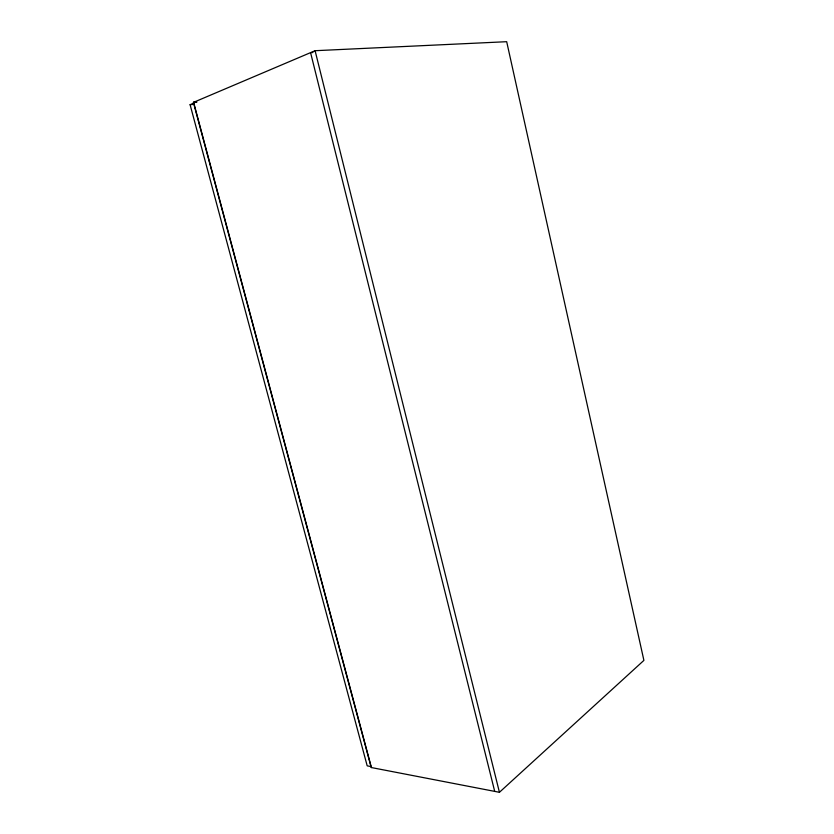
<?xml version="1.0" encoding="UTF-8"?>
<svg xmlns="http://www.w3.org/2000/svg" width="834" height="834" viewBox="0 0 834 834"><rect width="100%" height="100%" fill="white"/><g stroke="black" fill="none" stroke-linecap="round" stroke-linejoin="round"><path stroke-width="1.25" d="M499.43 792.3L643.9 660.392L506.686 41.7L315.096 50.707L193.415 102.394L371.213 767.52L499.43 792.3L315.096 50.707M371.036 766.582L367.189 765.841L190.1 104.709L193.707 103.187M190.1 104.709L192.675 104.49M195.948 102.102L193.613 102.311L371.422 767.561M193.415 102.394L196.907 102.092M312.906 52.521L310.571 52.625L494.708 791.393"/></g></svg>
